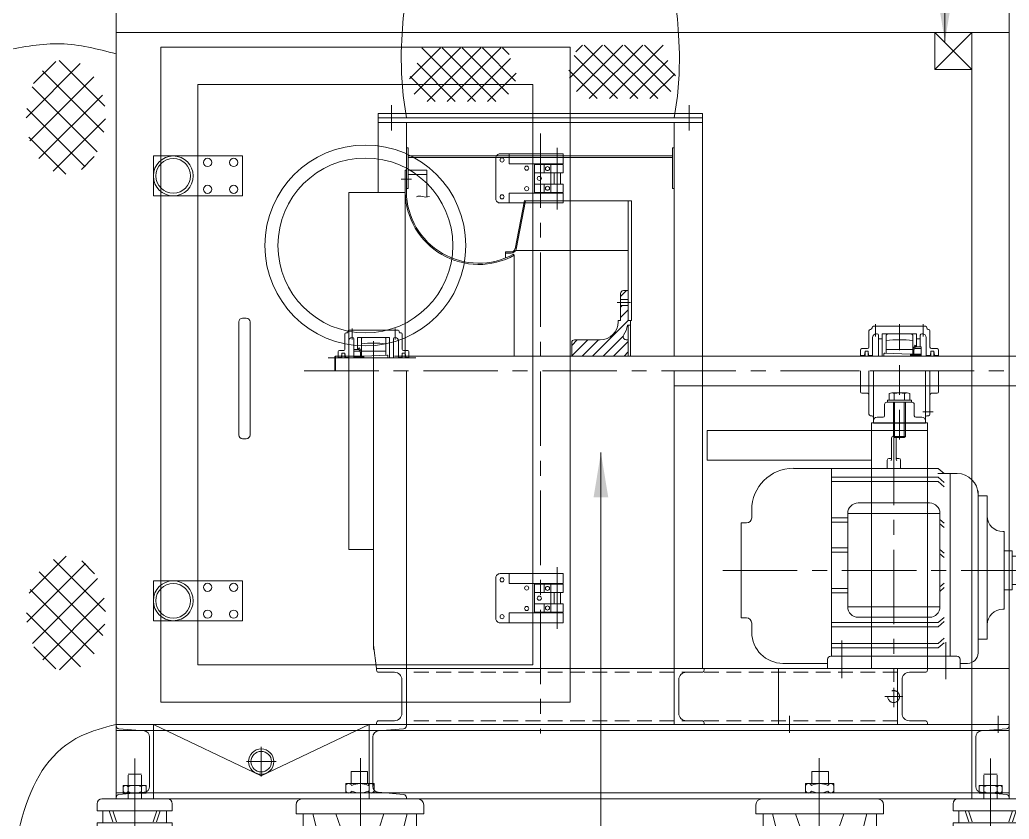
# Model space of a CAD drawing. Extents: x 160 to 16016, y -254 to 11002.
# Drawn here: x 5752 to 7081, y 2722 to 3796 of the extents above; entities that cross this region are included whole.
import ezdxf

# ---------------------------------------------------------------- set-up
doc = ezdxf.new("R2010")
doc.units = 0
doc.header["$LTSCALE"] = 80
doc.header["$MEASUREMENT"] = 0
for name, pattern in [('CENTER', [2, 1.25, -0.25, 0.25, -0.25]), ('CENTER2', [1.125, 0.75, -0.125, 0.125, -0.125]), ('CENTERX2', [4, 2.5, -0.5, 0.5, -0.5]), ('HIDDEN', [0.375, 0.25, -0.125]), ('HIDDENX2', [0.75, 0.5, -0.25]), ('PHANTOM', [5, 2.5, -0.5, 0.5, -0.5, 0.5, -0.5])]:
    doc.linetypes.add(name, pattern=pattern)
doc.layers.get('0').update_dxf_attribs({"linetype": 'CONTINUOUS', "lineweight": 18})
doc.layers.get('DEFPOINTS').update_dxf_attribs({"linetype": 'CONTINUOUS', "lineweight": 18})
for name, color, linetype, lineweight in [('1', 1, 'CONTINUOUS', 18), ('12', 1, 'CENTER', 18), ('2', 2, 'HIDDENX2', 18), ('3', 2, 'CONTINUOUS', 18), ('4', 4, 'PHANTOM', 18), ('ACT', 7, 'CONTINUOUS', 18), ('CENTER', 1, 'CENTER', 18), ('PHAN', 2, 'PHANTOM', 18), ('S', 3, 'CONTINUOUS', 18), ('SOL-M-1', 4, 'CONTINUOUS', 18)]:
    doc.layers.add(name, color=color, linetype=linetype, lineweight=lineweight)
doc.styles.get("Standard").update_dxf_attribs({"font": 'txt.shx', "bigfont": '2hs.shx'})
doc.dimstyles.get("Standard").update_dxf_attribs({"dimscale": 0, "dimtxt": 60, "dimasz": 60, "dimexe": 10, "dimexo": 70, "dimgap": 25, "dimtad": 1, "dimdec": 0, "dimlfac": -1, "dimzin": 0, "dimdsep": 46, "dimtxsty": 'Standard', "dimcen": 0, "dimclrd": 1, "dimclre": 1, "dimadec": 0, "dimazin": 0, "dimtfac": 1, "dimtdec": 0, "dimtix": 1, "dimtmove": 1, "dimatfit": 2, "dimfxl": 0, "dimtolj": 1, "dimtzin": 0, "dimlwd": 5, "dimlwe": 5, "dimarcsym": 0})

# ---------------------------------------------------------------- blocks, each defined once
blk = doc.blocks.new('경첩')
at = {"layer": 'PHAN'}
blk.add_line((0, -41.4), (0, 41.4), dxfattribs=at)
at = {"layer": 'SOL-M-1'}
for p, q in [((-33, 20), (7.7, 20)), ((-33, -19.6), (-33, 20)), ((7.7, 18.9), (-30.8, 18.9)), ((-30.8, 18.9), (-30.8, -18.5)), ((-17.6, 7.9), (-17.6, 18.9)), ((-8.8, -18.5), (-8.8, 18.9)), ((7.7, 7.9), (7.7, 18.9)), ((-30.8, 7.9), (7.7, 7.9)), ((-4.4, -7.5), (-4.4, 7.9)), ((4.4, -7.5), (4.4, 7.9)), ((7.7, -7.5), (-30.8, -7.5)), ((-17.6, -18.5), (-17.6, -7.5)), ((7.7, -7.5), (4.4, -7.5)), ((7.7, -18.5), (7.7, -7.5)), ((7.7, -19.6), (-33, -19.6)), ((-30.8, -18.5), (7.7, -18.5))]:
    blk.add_line(p, q, dxfattribs=at)
blk.add_lwpolyline([(7.7, -19.6), (7.7, -32.8), (-77, -32.8, -0.414214), (-82.5, -27.3), (-82.5, 27.7, -0.414214), (-77, 33.2), (7.7, 33.2), (7.7, 20)], format="xyb", dxfattribs=at)
for points in [[(7.7, 33.2), (7.7, 20), (-64.9, 20), (-64.9, 33.2)], [(7.7, -32.8), (7.7, -19.6), (-64.9, -19.6), (-64.9, -32.8)]]:
    blk.add_lwpolyline(points, close=True, dxfattribs=at)
for centre in [(-74.2, 25), (-41.2, 14), (-13.2, 13.4), (-24.2, 0.2), (-41.2, -13.5), (-13.2, -13), (-74.2, -24.5)]:
    blk.add_circle(centre, 2.75, dxfattribs=at)
blk = doc.blocks.new('450Wx1000H(SightGlass)')
at = {"layer": 'S', "lineweight": 15}
for p, q in [((9.9, 880), (9.9, 0)), ((559.9, 880), (9.9, 880)), ((559.9, 0), (559.9, 880)), ((59.9, 830), (59.9, 50)), ((509.9, 830), (59.9, 830)), ((509.9, 50), (509.9, 830)), ((114.9, 359), (114.9, 511)), ((119.9, 516), (124.9, 516)), ((129.9, 359), (129.9, 511)), ((119.9, 354), (124.9, 354)), ((59.9, 50), (509.9, 50)), ((9.9, 0), (559.9, 0))]:
    blk.add_line(p, q, dxfattribs=at)
for points in [[(0, 733.9), (119.9, 733.9), (119.9, 680.3), (0, 680.3)], [(0, 109.4), (119.9, 109.4), (119.9, 163), (0, 163)]]:
    blk.add_lwpolyline(points, close=True, dxfattribs=at)
for centre, radius in [((284.9, 613.6), 135), ((26.8, 707.1), 26.8), ((26.8, 707.1), 23.3), ((72.9, 725.2), 5.52), ((108, 725.2), 5.52), ((284.9, 613.6), 117.5), ((72.9, 689), 5.52), ((108, 689), 5.52), ((26.8, 136.2), 26.8), ((72.9, 154.3), 5.52), ((108, 154.3), 5.52), ((26.8, 136.2), 23.3), ((72.9, 118.1), 5.52), ((108, 118.1), 5.52)]:
    blk.add_circle(centre, radius, dxfattribs=at)
for centre, start, end in [((119.9, 511), 90, 180), ((124.9, 511), 0, 90), ((119.9, 359), 180, 270), ((124.9, 359), 270, 0)]:
    blk.add_arc(centre, 5, start, end, dxfattribs=at)
at = {"lineweight": 15}
blk.add_blockref('경첩', (542.8, 703.5), dxfattribs=at)
at = {"lineweight": 15, "xscale": -1, "rotation": 180}
blk.add_blockref('경첩', (542.8, 139.8), dxfattribs=at)
blk = doc.blocks.new('SPRING MOUNT(def 50 FRONT)')
at = {"lineweight": 15}
for p, q in [((129.9, 238.5), (129.9, 222.3)), ((129.9, 238.5), (152, 238.5)), ((152, 238.5), (152, 222.3)), ((122.7, 222.2), (160.6, 222.2)), ((122.7, 222.2), (122.7, 209.6)), ((160.6, 222.2), (160.6, 209.6)), ((63.8, 201.7), (219.5, 201.7)), ((123.3, 209.6), (161.2, 209.6)), ((55.9, 181.7), (55.9, 193.7)), ((55.9, 181.7), (55.9, 193.7)), ((227.4, 181.7), (227.4, 193.7)), ((227.4, 181.7), (227.4, 193.7)), ((55.9, 181.7), (227.4, 181.7)), ((65.5, 181.7), (65.5, 162.1)), ((78.2, 181.7), (83.3, 162.1)), ((109.3, 181.7), (115.5, 163.7)), ((174, 181.7), (167.9, 163.7)), ((205.1, 181.7), (200.1, 162.1)), ((217.8, 181.7), (217.8, 162.1)), ((55.9, 68.1), (55.9, 162.1)), ((55.9, 162.1), (85.5, 162.1)), ((107.6, 160.5), (107.6, 158.7)), ((110.8, 163.7), (172.5, 163.7)), ((172.5, 163.7), (112.9, 142.3)), ((175.7, 160.5), (175.7, 158.7)), ((227.4, 162.1), (197.8, 162.1)), ((227.4, 162.1), (197.8, 162.1)), ((227.4, 68.1), (227.4, 162.1)), ((110.8, 155.5), (149.8, 155.5)), ((172.5, 155.5), (126.2, 138.4)), ((101.3, 140.9), (107.6, 64.8)), ((110, 140.3), (109.5, 138.8)), ((110, 140.2), (109.5, 138.8)), ((160.8, 119.4), (111.1, 134.9)), ((174.3, 123.3), (113.9, 142.2)), ((182.1, 140.9), (175.7, 64.8)), ((173.6, 123.4), (112.9, 104.1)), ((176.5, 120), (176.4, 118.2)), ((173.6, 115), (124.3, 100)), ((110.6, 102.1), (110.1, 100.6)), ((110.6, 102), (110.1, 100.5)), ((161, 77.7), (111.9, 96.5)), ((172.8, 80.4), (114.4, 104)), ((172.7, 80.4), (112.9, 66.5)), ((116, 67.1), (141.7, 67.1)), ((172.5, 67.1), (141.7, 67.1)), ((172.4, 72.2), (151.4, 67.1)), ((175.7, 77.3), (175.7, 75.4)), ((110.6, 64.5), (110.1, 63)), ((112, 59), (141.7, 59)), ((114.9, 58.5), (141.7, 58.5)), ((173, 58.5), (115.3, 58.5)), ((172.5, 59), (141.7, 59)), ((172.5, 58.5), (141.7, 58.5)), ((175.7, 64), (175.7, 62.1)), ((175.7, 63.5), (175.7, 61.7)), ((39, 52.3), (17.6, 52.3)), ((17.6, 31.7), (17.6, 52.3)), ((263.5, 42), (17.6, 42)), ((263.7, 52.3), (242.4, 52.3)), ((263.7, 52.3), (263.7, 31.7)), ((263.5, 31.7), (17.6, 31.7))]:
    blk.add_line(p, q, dxfattribs=at)
for centre, radius, start, end in [((126.6, 217.7), 4.47, 27.8855, 152.1145), ((141.7, 195.2), 27, 65.8105, 114.1895), ((156.7, 217.7), 4.48, 28.0312, 151.9688), ((63.8, 193.7), 7.9, 90, 180), ((126.6, 214), 4.47, 207.8855, 332.1145), ((141.7, 236.6), 27, 245.8105, 294.1895), ((156.7, 214), 4.48, 208.0312, 331.9688), ((219.5, 193.7), 7.9, 0, 90), ((219.5, 193.7), 7.9, 0, 90), ((77.6, 139.8), 23.7, 2.7593, 70.3922), ((110.8, 160.5), 3.16, 90, 180), ((172.5, 160.5), 3.16, 0, 90), ((205.7, 139.8), 23.7, 109.6078, 177.2407), ((110.8, 158.7), 3.16, 180, 270), ((172.5, 158.7), 3.16, 270, 0), ((112.5, 137.7), 3.16, 160.7604, 250.7604), ((112.5, 137.8), 3.16, 160.7604, 250.7604), ((113, 139.3), 3.2, 73.0374, 160.654), ((113, 139.2), 3.2, 73.0374, 160.654), ((112.6, 137.7), 3.17, 247.2939, 261.591), ((112.6, 137.8), 3.17, 247.2939, 261.591), ((173.4, 120.3), 3.16, 355.8918, 85.8918), ((173.2, 118.2), 3.16, 270, 0), ((113.1, 99.5), 3.16, 160.7604, 250.7604), ((113.1, 99.5), 3.16, 160.7604, 250.7604), ((113.6, 101), 3.2, 73.0374, 160.654), ((113.6, 100.9), 3.2, 73.0374, 160.654), ((113.2, 99.5), 3.17, 247.2939, 261.591), ((113.2, 99.4), 3.17, 247.2939, 261.591), ((172.6, 77.3), 3.16, 0, 90), ((40.1, 68.1), 15.8, 270, 0), ((113.6, 63.4), 3.2, 98.9445, 160.654), ((172.6, 75.4), 3.16, 266.4469, 0), ((172.5, 64), 3.16, 0, 90), ((243.2, 68.1), 15.8, 180, 270), ((115.3, 66.4), 7.9, 191.7194, 270), ((113.1, 61.9), 3.16, 160.7604, 250.7604), ((113.2, 61.9), 3.17, 247.2939, 248.2755), ((172.5, 62.1), 3.16, 270, 0), ((172.5, 61.7), 3.16, 270, 0)]:
    blk.add_arc(centre, radius, start, end, dxfattribs=at)
at = {"layer": '12', "lineweight": 15}
for p, q in [((17.6, 52.3), (17.6, 52.3)), ((263.7, 52.3), (263.7, 52.3))]:
    blk.add_line(p, q, dxfattribs=at)
at = {"layer": '3', "linetype": 'CENTERX2', "lineweight": 15}
blk.add_line((142.3, 256.5), (142.3, 5.2), dxfattribs=at)
blk = doc.blocks.new('SPRING MOUNT(def 50 SIDE)')
at = {"lineweight": 15}
for p, q in [((87.8, 236.1), (69.8, 236.1)), ((69.8, 234.6), (69.8, 202.7)), ((87.8, 234.6), (87.8, 202.7)), ((94.2, 220.9), (63.3, 220.9)), ((63.3, 220.9), (63.3, 210.6)), ((94.2, 220.9), (94.2, 210.6)), ((122.8, 202.7), (34.7, 202.7)), ((94.2, 210.6), (63.3, 210.6)), ((28.3, 186.5), (28.3, 196.3)), ((129.2, 186.5), (28.3, 186.5)), ((36.1, 186.5), (36.1, 170.6)), ((44.6, 186.5), (49.6, 171.8)), ((49.2, 186.5), (54.1, 171.9)), ((108.4, 186.5), (103.4, 171.9)), ((113, 186.5), (107.9, 171.8)), ((121.4, 186.5), (121.4, 170.6)), ((129.2, 186.5), (129.2, 196.3)), ((129.2, 170.6), (28.3, 170.6)), ((28.3, 170.6), (48.1, 170.6)), ((28.3, 67.4), (28.3, 170.6)), ((129.2, 67.4), (129.2, 170.6)), ((15.4, 54.6), (15.4, 32.7)), ((142.1, 32.7), (142.1, 54.6)), ((15.4, 43.7), (142.1, 43.7)), ((15.4, 32.7), (142.1, 32.7))]:
    blk.add_line(p, q, dxfattribs=at)
for centre, radius, start, end in [((66.6, 217.3), 3.64, 28.0312, 151.9688), ((78.8, 199), 22, 65.8105, 114.1895), ((91, 217.3), 3.63, 27.8855, 152.1145), ((34.7, 196.3), 6.42, 90, 180), ((34.7, 196.3), 6.42, 90, 180), ((66.6, 214.3), 3.64, 208.0312, 331.9688), ((78.8, 232.6), 22, 245.8105, 294.1895), ((91, 214.3), 3.63, 207.8855, 332.1145), ((122.8, 196.3), 6.42, 0, 90), ((15.4, 67.4), 12.8, 270, 0), ((142.1, 67.4), 12.8, 180, 270)]:
    blk.add_arc(centre, radius, start, end, dxfattribs=at)
at = {"layer": '3', "linetype": 'CENTERX2', "lineweight": 15}
blk.add_line((78.8, 257.2), (78.8, 5), dxfattribs=at)
blk = doc.blocks.new('5.5')
for p, q in [((-3, 309.8), (-3, 280.8)), ((3, 309.8), (3, 280.8)), ((-9, 280.1), (-9, 269.1)), ((-6.6, 282.5), (-4.2, 282.5)), ((4.2, 282.5), (6.6, 282.5)), ((9, 280.1), (9, 269.1)), ((-59.6, 269.1), (-67.6, 262.1)), ((-59.6, 269.1), (135, 269.1)), ((84, 16.8), (84, 269.1)), ((-85.1, 262.1), (-59.2, 262.1)), ((-75.8, 16.8), (-75.8, 262.1)), ((-59.6, 257.2), (-67.6, 250.2)), ((-59.6, 257.2), (84, 257.2)), ((-59.6, 251.3), (-67.6, 244.3)), ((-59.6, 251.3), (84, 251.3)), ((-125.6, 232.4), (-125.6, 39.5)), ((-125.6, 232.4), (-113.1, 232.4)), ((-113.1, 239), (-113.1, 21)), ((-48, 222.6), (48, 222.6)), ((191, 213.2), (191, 202.8)), ((-62, 200.4), (-67.6, 195.5)), ((62, 208.6), (-62, 208.6)), ((-62, 208.6), (-62, 83)), ((62, 208.6), (62, 83)), ((62, 202.5), (84, 202.5)), ((-62, 194.6), (-67.6, 189.6)), ((62, 196.6), (84, 196.6)), ((198, 195.8), (205, 195.8)), ((205, 195.8), (205, 68.2)), ((-148, 184.1), (-148, 79.9)), ((-146.6, 184.1), (-148, 184.1)), ((-62, 160.2), (-67.6, 155.2)), ((62, 162.2), (84, 162.2)), ((-239, 151), (-239, 113)), ((-239, 151), (-159, 151)), ((-159, 158.1), (-159, 105.9)), ((-148, 158.1), (-159, 158.1)), ((-62, 154.3), (-67.6, 149.4)), ((62, 156.4), (84, 156.4)), ((-239, 136.7), (-181.2, 136.7)), ((-181.2, 132), (-181.2, 136.7)), ((-239, 127.2), (-181.2, 127.2)), ((-181.2, 132), (-181.2, 127.2)), ((-239, 113), (-159, 113)), ((-62, 109.7), (-67.6, 114.6)), ((-62, 103.8), (-67.6, 108.8)), ((62, 107.6), (84, 107.6)), ((-148, 105.9), (-159, 105.9)), ((62, 101.8), (84, 101.8)), ((-146.6, 79.9), (-148, 79.9)), ((62, 83), (-62, 83)), ((-59.6, 61.9), (-67.6, 68.9)), ((-48, 69), (48, 69)), ((198, 68.2), (205, 68.2)), ((-59.6, 56.1), (-67.6, 63.1)), ((-59.6, 61.9), (84, 61.9)), ((-59.6, 56.1), (84, 56.1)), ((191, 61.2), (191, 49)), ((-59.6, 33.7), (-67.6, 40.7)), ((-125.6, 39.5), (-113.1, 39.5)), ((-59.6, 27.8), (-67.6, 34.8)), ((-59.6, 33.7), (84, 33.7)), ((-59.6, 27.8), (84, 27.8)), ((-84.8, 16.8), (84.8, 16.8)), ((-99.1, 7), (-89, 7)), ((-89, 12.6), (-89, 0)), ((-89, 0), (89, 0)), ((89, 12.6), (89, 0)), ((89, 7), (149, 7))]:
    blk.add_line(p, q)
for centre, radius, start, end in [((0, 309.8), 3, 0, 180), ((-6.6, 280.1), 2.4, 90, 180), ((-4.2, 283.7), 1.2, 270, 0), ((-4.2, 280.8), 1.2, 270, 0), ((4.2, 283.7), 1.2, 180, 270), ((4.2, 280.8), 1.2, 180, 270), ((6.6, 280.1), 2.4, 0, 90), ((135, 213.2), 56, 0, 90), ((-85.1, 234.1), 28, 90, 180), ((-48, 208.6), 14, 90, 180), ((48, 208.6), 14, 0, 90), ((-146.6, 205.1), 21, 270, 0), ((198, 202.8), 7, 180, 270), ((-146.6, 58.9), 21, 0, 90), ((-48, 83), 14, 180, 270), ((48, 83), 14, 270, 0), ((198, 61.2), 7, 90, 180), ((149, 49), 42, 270, 0), ((-99.1, 21), 14, 180, 270), ((-84.8, 12.6), 4.2, 90, 180), ((84.8, 12.6), 4.2, 0, 90)]:
    blk.add_arc(centre, radius, start, end)
at = {"layer": '3', "linetype": 'CENTER'}
for p, q in [((0, 319.8), (0, -17.6)), ((229.7, 132), (-261, 132)), ((-70, 35.6), (-70, -14.2)), ((70, 37.8), (70, -12.7))]:
    blk.add_line(p, q, dxfattribs=at)
blk = doc.blocks.new('5.5-01')
at = {"color": 1, "linetype": 'CENTER2', "lineweight": 5}
for p, q in [((0, 23.2), (0, 49.3)), ((12, 37.5), (-12, 37.5))]:
    blk.add_line(p, q, dxfattribs=at)
at = {"linetype": 'Continuous'}
blk.add_lwpolyline([(-155, 0), (155, 0), (155, 75), (-155, 75)], close=True, dxfattribs=at)
at = {"linetype": 'HIDDENX2', "lineweight": 5}
blk.add_circle((0.3, 37.5), 8, dxfattribs=at)
at = {"layer": '3', "color": 4, "linetype": 'ByBlock'}
for p, q in [((-70, 86.5), (-70, 63.5)), ((70, 86.5), (70, 63.5)), ((-140, 11.5), (-140, -11.5)), ((140, 11.5), (140, -11.5))]:
    blk.add_line(p, q, dxfattribs=at)
at = {"linetype": 'Continuous'}
blk.add_blockref('5.5', (0, 75), dxfattribs=at)
blk = doc.blocks.new('6309')
for p, q in [((-41, 102), (-41, 123.8)), ((-39, 125.8), (-38.8, 125.8)), ((-36.8, 127.8), (-36.8, 128)), ((-34.8, 130), (34.8, 130)), ((-30, 120), (-31, 120)), ((-23, 102.5), (-23, 120)), ((-23, 120), (23, 120)), ((-16, 120), (-18, 118)), ((16, 120), (18, 118)), ((23, 90), (23, 120)), ((30, 120), (31, 120)), ((36.8, 127.8), (36.8, 128)), ((38.8, 125.8), (39, 125.8)), ((41, 102), (41, 123.8)), ((-36, 90), (-36, 115)), ((-28, 102.5), (-28, 118)), ((-28, 113), (-23, 113)), ((-18, 92.2), (-18, 118)), ((18, 94), (18, 118)), ((28, 113), (23, 113)), ((28, 90), (28, 118)), ((36, 90), (36, 115)), ((-52.5, 90), (-52.5, 98)), ((-50.5, 100), (-43, 100)), ((-46.2, 96.5), (-47, 90.8)), ((-46.2, 96.5), (-46.2, 90)), ((-46.2, 96.5), (-42.2, 96.5)), ((-42.2, 96.5), (-41.6, 90.8)), ((-42.2, 96.5), (-42.2, 90)), ((-29.2, 102.5), (-29.2, 90)), ((-29.2, 102.5), (-21.8, 102.5)), ((-29.2, 100), (-20.4, 100)), ((-20.9, 104.5), (-22, 104)), ((-19.2, 98), (-22, 104)), ((-19.2, 98), (-21.8, 102.5)), ((-18, 98.3), (-20.9, 104.5)), ((-19.2, 98), (-19.2, 90)), ((-19.2, 98), (-19.2, 92.2)), ((-18, 99), (18, 99)), ((-14.7, 92.5), (19.7, 94.1)), ((20.8, 93.1), (20.8, 90)), ((42.2, 96.5), (41.5, 90.8)), ((46.2, 96.5), (42.2, 96.5)), ((42.2, 96.5), (42.2, 90)), ((43, 100), (50.5, 100)), ((46.2, 96.5), (46.2, 90)), ((46.2, 96.5), (46.9, 90.8)), ((52.5, 90), (52.5, 98)), ((-52.5, 90.8), (-47, 90.8)), ((-47, 90.8), (-47, 90)), ((-41.6, 90.8), (-36, 90.8)), ((-41.6, 90.8), (-41.6, 90)), ((-29.2, 92.5), (-19.2, 92.5)), ((-14.7, 92.5), (-18, 92.5)), ((-17, 91.2), (-15.5, 91.2)), ((-17, 90), (-15.5, 90)), ((-15.5, 91.2), (-15.5, 90)), ((-14.7, 92.5), (-14.7, 90)), ((41.5, 90.8), (36, 90.8)), ((41.5, 90.8), (41.5, 90)), ((52.5, 90.8), (46.9, 90.8)), ((46.9, 90.8), (46.9, 90)), ((-52.5, 42), (-52.5, 70)), ((-41, 11.9), (-41, 70)), ((-35, 0), (-35, 70)), ((35, 0), (35, 70)), ((41, 11.9), (41, 70)), ((52.5, 42), (52.5, 70)), ((-50.5, 40), (-43, 40)), ((10.4, 40.6), (-10.4, 40.6)), ((43, 40), (50.5, 40)), ((-17, 28), (17, 28)), ((16, 30.6), (-16, 30.6)), ((-16, 30.6), (-16, 28)), ((-13.9, 39.6), (-13.9, 30.6)), ((-6.9, 39.6), (-6.9, 30.6)), ((6.9, 39.6), (6.9, 30.6)), ((13.9, 39.6), (13.9, 30.6)), ((16, 30.6), (16, 28)), ((-20, 9.8), (-20, 25)), ((20, 9.8), (20, 25)), ((-39, 9.9), (-37, 9.9)), ((-35, 0), (35, 0)), ((-30, 7.8), (-22, 7.8)), ((22, 7.8), (30, 7.8)), ((37, 9.9), (39, 9.9))]:
    blk.add_line(p, q)
for centre, radius, start, end in [((-39, 123.8), 2, 90, 180), ((-38.8, 127.8), 2, 270, 0), ((-34.8, 128), 2, 90, 180), ((-31, 115), 5, 90, 180), ((-30, 118), 2, 0, 90), ((30, 118), 2, 90, 180), ((31, 115), 5, 0, 90), ((34.8, 128), 2, 0, 90), ((38.8, 127.8), 2, 180, 270), ((39, 123.8), 2, 0, 90), ((0, -50.5), 162.5, 83.6403, 96.3597), ((-50.5, 98), 2, 90, 180), ((-43, 102), 2, 270, 0), ((19.8, 93.1), 1, 0, 95.1479), ((43, 102), 2, 180, 270), ((50.5, 98), 2, 0, 90), ((-17, 92.2), 2.2, 180, 270), ((-17, 92.2), 1, 180, 270), ((-50.5, 42), 2, 180, 270), ((-43, 38), 2, 0, 90), ((-10.4, 34.1), 6.5, 57.7958, 122.2042), ((0, 16.1), 24.5, 73.5736, 106.4264), ((10.4, 34.1), 6.5, 57.7958, 122.2042), ((43, 38), 2, 90, 180), ((50.5, 42), 2, 270, 0), ((-17, 25), 3, 90, 180), ((17, 25), 3, 0, 90), ((-39, 11.9), 2, 180, 270), ((-37, 7.9), 2, 0, 90), ((-30, 2.8), 5, 90, 180), ((-22, 9.8), 2, 270, 0), ((22, 9.8), 2, 180, 270), ((30, 2.8), 5, 0, 90), ((37, 7.9), 2, 90, 180), ((39, 11.9), 2, 270, 0)]:
    blk.add_arc(centre, radius, start, end)
at = {"layer": '1'}
for p, q in [((-29.2, 91), (-19.2, 91)), ((-6.5, -19.4), (-6.5, 28)), ((6.5, -19.4), (6.5, 28))]:
    blk.add_line(p, q, dxfattribs=at)
at = {"layer": '2'}
for p, q in [((-32, 116.2), (-32, 133)), ((0, -22.2), (0, 133)), ((32, 116.2), (32, 133)), ((-66.4, 70), (67.2, 70)), ((-45.3, 14.9), (-31.3, 14.9))]:
    blk.add_line(p, q, dxfattribs=at)
at = {"layer": '3'}
for p, q in [((-8, 28), (-8, -17.9)), ((8, 28), (8, -17.9)), ((8, -17.9), (-8, -17.9)), ((-8, -17.9), (-6.5, -19.4)), ((6.5, -19.4), (-6.5, -19.4)), ((8, -17.9), (6.5, -19.4))]:
    blk.add_line(p, q, dxfattribs=at)
at = {"layer": '4'}
for p, q in [((-64.5, 90), (64.2, 90)), ((-64.5, 50), (-52.5, 50)), ((52.5, 50), (64.2, 50))]:
    blk.add_line(p, q, dxfattribs=at)

msp = doc.modelspace()

# ---------------------------------------------------------------- hatches: boundary and pattern name
h = msp.add_hatch()
h.set_pattern_fill('ANSI31', color=4, scale=80, style=0)
h.set_pattern_definition([(45, (6805.962, -882.048), (-7.071068, 7.071068), [])])
h.paths.add_polyline_path([(6569.1, 3420.4), (6569.1, 3432.4), (6562.7, 3432.4, 0.414214), (6558.7, 3428.4), (6558.7, 3420.4)])
h.paths.add_polyline_path([(6558.7, 3392.4), (6555.5, 3392.4), (6555.5, 3390.4, -0.414214), (6531.5, 3366.4), (6497.1, 3366.4, 0.414214), (6493.1, 3362.4), (6493.1, 3344.5), (6569.1, 3344.5), (6569.1, 3366.4), (6566.3, 3366.4, -0.587859), (6562.9, 3372.5, 0.087466), (6568.3, 3385.9), (6572.3, 3385.9), (6572.3, 3392.4), (6569.1, 3392.4), (6569.1, 3402.3), (6569.1, 3402.3), (6569.1, 3412.4), (6558.7, 3412.4)])
at = {"layer": '2', "linetype": 'Continuous'}
h = msp.add_hatch(dxfattribs=at)
h.set_pattern_fill('ANSI37', color=256, scale=153.425, style=0)
h.set_pattern_definition([(45, (-258.328, -643.762), (-13.56098, 13.56098), []), (135, (-258.328, -643.762), (-13.56098, -13.56098), [])])
h.paths.add_polyline_path([(6626.8, 3733.7), (6622.4, 3741.8), (6618.7, 3751.2), (6617.2, 3762.5), (6501.8, 3762.5), (6487.3, 3722.8), (6504.6, 3690.4), (6617.1, 3690.4), (6627.7, 3701.6), (6632.6, 3710.8), (6633.3, 3718.8), (6630.9, 3726.3)])
h = msp.add_hatch(dxfattribs=at)
h.set_pattern_fill('ANSI37', color=256, scale=153.425, style=0)
h.set_pattern_definition([(135, (13166.076, -647.534), (13.56098, 13.56098), []), (45, (13166.076, -647.534), (13.56098, -13.56098), [])])
h.paths.add_polyline_path([(6280.9, 3730), (6285.4, 3738.1), (6289, 3747.5), (6290.5, 3758.7), (6405.9, 3758.7), (6420.4, 3719.1), (6403.1, 3686.6), (6290.6, 3686.6), (6280, 3697.8), (6275.1, 3707), (6274.5, 3715), (6276.8, 3722.5)])
at = {"layer": 'ACT', "linetype": 'Continuous'}
h = msp.add_hatch(dxfattribs=at)
h.set_pattern_fill('ANSI37', color=256, scale=8, angle=-90, style=0)
h.set_pattern_definition([(315, (2515.97, 9257.098), (17.96051, 17.96051), []), (45, (2515.97, 9257.098), (-17.96051, 17.96051), [])])
edge = h.paths.add_edge_path()
edge.add_ellipse((5813.4, 3665.9), major_axis=(0, 76.9), ratio=0.691358, start_angle=0, end_angle=360)
h = msp.add_hatch(dxfattribs=at)
h.set_pattern_fill('ANSI37', color=256, scale=8, angle=-90, style=0)
h.set_pattern_definition([(45, (2516.37, -2592.714), (17.96051, -17.96051), []), (315, (2516.37, -2592.714), (-17.96051, -17.96051), [])])
edge = h.paths.add_edge_path()
edge.add_ellipse((5813.8, 2998.5), major_axis=(0, -76.9), ratio=0.691358, start_angle=0, end_angle=360, ccw=False)

# ---------------------------------------------------------------- linework, layer by layer
at = {"linetype": 'Continuous'}
for p, q in [((6981, 3729.5), (7031, 3779.5)), ((6981, 3779.5), (7031, 3729.5)), ((7031, 3779.5), (7081, 3779.5)), ((6569.1, 3432.4), (6562.7, 3432.4)), ((6569.1, 3392.4), (6569.1, 3432.4)), ((6558.7, 3392.4), (6558.7, 3428.4)), ((6569.1, 3420.4), (6558.7, 3420.4)), ((6569.1, 3412.4), (6558.7, 3412.4)), ((6558.7, 3392.4), (6555.5, 3392.4)), ((6555.5, 3390.4), (6555.5, 3392.4)), ((6573.5, 3392.4), (6569.1, 3392.4)), ((6572.3, 3344.5), (6572.3, 3392.4)), ((6572.3, 3385.9), (6568.3, 3385.9)), ((6569.1, 3344.5), (6569.1, 3385.9)), ((6497.1, 3366.4), (6531.5, 3366.4)), ((6569.1, 3366.4), (6566.3, 3366.4)), ((6493.1, 3344.5), (6493.1, 3362.4)), ((6971, 3244.6), (6896, 3244.6))]:
    msp.add_line(p, q, dxfattribs=at)
for p, q in [((6669, 3670.5), (6233, 3670.5)), ((6233, 3670.5), (6233, 3564.5)), ((6669, 3670.5), (6669, 2924.5)), ((6669, 3664.5), (6233, 3664.5)), ((6669, 3658.5), (6233, 3658.5)), ((6271, 3658.5), (6271, 3564.9)), ((6631, 3658.5), (6631, 3344.5)), ((6271, 3624.4), (6273.3, 3624.4)), ((6273.3, 3624.4), (6273.3, 3569.5)), ((6631, 3624.4), (6628.7, 3624.4)), ((6628.7, 3624.4), (6628.7, 3569.5)), ((6273.3, 3613.5), (6628.7, 3613.5)), ((6273.3, 3611.2), (6628.7, 3611.2)), ((6269.4, 3594.5), (6269.4, 3344.5)), ((6269.4, 3594.5), (6271, 3594.5)), ((6273.3, 3594.5), (6298.3, 3594.5)), ((6298.3, 3594.5), (6298.3, 3558.2)), ((6273.3, 3588.5), (6298.3, 3588.5)), ((6193.9, 3564.5), (6193.9, 3324.5)), ((6193.9, 3564.5), (6269.3, 3564.5)), ((6271, 3569.5), (6273.3, 3569.5)), ((6631, 3569.5), (6628.7, 3569.5)), ((6416, 3480), (6416, 3344.5)), ((6192.5, 3377), (6192.5, 3378)), ((6194, 3379.5), (6260, 3379.5)), ((6261.5, 3377), (6261.5, 3378)), ((6188.5, 3353.5), (6188.5, 3374)), ((6190, 3375.5), (6191, 3375.5)), ((6193.5, 3342), (6193.5, 3365)), ((6198.5, 3369.5), (6198, 3369.5)), ((6200.5, 3353.5), (6200.5, 3367.5)), ((6205.5, 3353.5), (6205.5, 3369.5)), ((6205.5, 3369.5), (6248.5, 3369.5)), ((6211.5, 3369.5), (6210.5, 3368.5)), ((6210.5, 3344.2), (6210.5, 3368.5)), ((6243.5, 3368.5), (6242.5, 3369.5)), ((6243.5, 3345.8), (6243.5, 3368.5)), ((6248.5, 3342), (6248.5, 3369.5)), ((6253.5, 3342), (6253.5, 3367.5)), ((6255.5, 3369.5), (6256, 3369.5)), ((6260.5, 3342), (6260.5, 3365)), ((6263, 3375.5), (6264, 3375.5)), ((6265.5, 3353.5), (6265.5, 3374)), ((6179.5, 3342), (6179.5, 3350.5)), ((6181, 3352), (6187, 3352)), ((6200.3, 3353.5), (6200.3, 3342)), ((6200.3, 3353.5), (6207, 3353.5)), ((6200.3, 3351), (6208.4, 3351)), ((6207.8, 3355.5), (6206.7, 3355)), ((6209.3, 3349.5), (6206.7, 3355)), ((6209.3, 3349.5), (6207, 3353.5)), ((6210.5, 3349.8), (6207.8, 3355.5)), ((6210.5, 3351), (6243.5, 3351)), ((6267, 3352), (6273, 3352)), ((6274.5, 3342), (6274.5, 3350.5)), ((6175.9, 3344.5), (6174.9, 3343.5)), ((6175.9, 3344.5), (6212.1, 3344.5)), ((6179.5, 3342.7), (6183.8, 3342.7)), ((6184.5, 3348.5), (6183.8, 3342.7)), ((6183.8, 3342.7), (6183.8, 3342)), ((6184.5, 3348.5), (6184.5, 3342)), ((6184.5, 3348.5), (6188.5, 3348.5)), ((6188.5, 3348.5), (6189.2, 3342.7)), ((6188.5, 3348.5), (6188.5, 3342)), ((6189.2, 3342.7), (6193.5, 3342.7)), ((6189.2, 3342.7), (6189.2, 3342)), ((6200.3, 3344.5), (6209.3, 3344.5)), ((6209.3, 3349.5), (6209.3, 3342)), ((6209.3, 3349.5), (6209.3, 3344.2)), ((6210.5, 3344.5), (6213.8, 3344.5)), ((6211.5, 3343.2), (6213, 3343.2)), ((6213, 3343.2), (6213, 3342)), ((6213.8, 3344.5), (6245.8, 3345.9)), ((6213.8, 3344.5), (6213.8, 3342)), ((6246.3, 3345.4), (6246.3, 3342)), ((6254.9, 3344.5), (7111, 3344.5)), ((6264.8, 3342.7), (6260.5, 3342.7)), ((6265.5, 3348.5), (6264.8, 3342.7)), ((6264.8, 3342.7), (6264.8, 3342)), ((6269.5, 3348.5), (6265.5, 3348.5)), ((6265.5, 3348.5), (6265.5, 3342)), ((6269.5, 3348.5), (6269.5, 3342)), ((6269.5, 3348.5), (6270.2, 3342.7)), ((6274.5, 3342.7), (6270.2, 3342.7)), ((6270.2, 3342.7), (6270.2, 3342)), ((6193.9, 3084.5), (6193.9, 3324.5)), ((6227, 2950.3), (6227, 3324.5)), ((6271, 2924.5), (6271, 3324.5)), ((6631, 2890.5), (6631, 3324.5)), ((7111, 3304.5), (6631, 3304.5)), ((6896, 2924.5), (6896, 3244.6)), ((6971, 2924.5), (6971, 3244.6)), ((6193.9, 3084.5), (6227, 3084.5)), ((6231, 2924.5), (6227, 2956.2)), ((6971, 2924.5), (6231, 2924.5)), ((6231, 2924.5), (6231, 2922.5)), ((6255, 2919.5), (6234, 2919.5)), ((6271, 2924.5), (6271, 2849.5)), ((6631, 2924.5), (6631, 2849.5)), ((6647, 2919.5), (6668, 2919.5)), ((6671, 2924.5), (6671, 2922.5)), ((6931, 2924.5), (6931, 2849.5)), ((6947, 2919.5), (6968, 2919.5)), ((6971, 2924.5), (6971, 2922.5)), ((6265, 2909.5), (6265, 2864.5)), ((6637, 2909.5), (6637, 2864.5)), ((6937, 2909.5), (6937, 2864.5)), ((5931, 2849.5), (6076, 2780.6)), ((6076, 2780.6), (6221, 2849.5)), ((6231, 2849.5), (6231, 2851.5)), ((6971, 2849.5), (6231, 2849.5)), ((6255, 2854.5), (6234, 2854.5)), ((6647, 2854.5), (6668, 2854.5)), ((6671, 2849.5), (6671, 2851.5)), ((6947, 2854.5), (6968, 2854.5)), ((6971, 2849.5), (6971, 2851.5))]:
    msp.add_line(p, q)
at = {"color": 1, "linetype": 'CENTER'}
for p, q in [((6251, 3681.5), (6251, 3647.5)), ((6651, 3681.5), (6651, 3647.5)), ((6451, 3643.7), (6451, 2837.1)), ((6572, 3416.4), (6554.1, 3416.4)), ((6133.8, 3324.5), (7177.1, 3324.5))]:
    msp.add_line(p, q, dxfattribs=at)
at = {"color": 1}
msp.add_line((6264, 3582), (6278, 3582), dxfattribs=at)
at = {"color": 7, "linetype": 'Continuous'}
for p, q in [((6429.5, 3553.7), (6417, 3488.5)), ((6431, 3553), (6418.5, 3488.1)), ((6431, 3553), (6429.5, 3553.7)), ((6431, 3553), (6573.5, 3553)), ((6569.1, 3553), (6569.1, 3402.3)), ((6573.5, 3553), (6573.5, 3392.4)), ((6404, 3484.5), (6404, 3476)), ((6404, 3484.5), (6411.7, 3484.5)), ((6417.7, 3486.2), (6569.1, 3486.2)), ((6404, 3482.9), (6411.7, 3482.9)), ((6416, 3480), (6414.9, 3481.2)), ((6174.9, 3343.5), (6174.9, 3324.5)), ((6175.9, 3344.5), (6175.9, 3324.5))]:
    msp.add_line(p, q, dxfattribs=at)
at = {"color": 3, "linetype": 'HIDDEN'}
for p, q in [((6931, 2919.5), (6271, 2919.5)), ((6931, 2854.5), (6271, 2854.5))]:
    msp.add_line(p, q, dxfattribs=at)
for points in [[(6271, 3664.5), (6266.5, 3694.8), (6264.4, 3724.4), (6264.2, 3752.3), (6265.2, 3777.4), (6266.9, 3798.6), (6268.8, 3815.1), (6270.4, 3825.7), (6271, 3829.5)], [(6631, 3664.5), (6635.5, 3693.8), (6637.6, 3722.9), (6637.8, 3750.7), (6636.8, 3776), (6635.1, 3797.7), (6633.2, 3814.6), (6631.6, 3825.6), (6631, 3829.5)]]:
    msp.add_lwpolyline(points)
at = {"linetype": 'Continuous'}
for points in [[(7031, 2849.5), (5881, 2849.5), (5881, 3779.5), (7031, 3779.5)], [(7031, 3779.5), (6981, 3779.5), (6981, 3729.5), (7031, 3729.5)], [(6896, 3244.6), (6675, 3244.6), (6675, 3204.6), (6896, 3204.6)], [(6896, 3244.6), (6971, 3244.6), (6971, 3254.6), (6896, 3254.6)], [(7081, 2749.5), (5881, 2749.5), (5881, 2849.5), (7081, 2849.5)], [(7081, 2757.5), (5881, 2757.5), (5881, 2841.5), (7081, 2841.5)]]:
    msp.add_lwpolyline(points, close=True, dxfattribs=at)
at = {"color": 6}
msp.add_lwpolyline([(6284.8, 3558.3), (6286.4, 3559.2), (6288.3, 3559.5), (6290.4, 3559.3), (6292.6, 3558.8), (6294.9, 3558.4), (6297.2, 3558.1), (6299.6, 3558.3), (6301.9, 3559.1)], dxfattribs=at)
at = {"linetype": 'Continuous'}
for points in [[(5931, 2849.5), (5881, 2849.5), (5881, 2847.6, 0.388879), (5884.7, 2843.6), (5918.7, 2840.7, -0.388879), (5926, 2832.7), (5926, 2766.3, -0.388879), (5918.7, 2758.3), (5884.7, 2755.3, 0.388879), (5881, 2751.4), (5881, 2749.5), (5931, 2749.5), (5931, 2849.5)], [(6221, 2849.5), (6271, 2849.5), (6271, 2847.6, -0.388879), (6267.3, 2843.6), (6233.3, 2840.7, 0.388879), (6226, 2832.7), (6226, 2766.3, 0.388879), (6233.3, 2758.3), (6267.3, 2755.3, -0.388879), (6271, 2751.4), (6271, 2749.5), (6221, 2749.5), (6221, 2849.5)], [(7031, 2849.5), (7081, 2849.5), (7081, 2847.6, -0.388879), (7077.3, 2843.6), (7043.3, 2840.7, 0.388879), (7036, 2832.7), (7036, 2766.3, 0.388879), (7043.3, 2758.3), (7077.3, 2755.3, -0.388879), (7081, 2751.4), (7081, 2749.5), (7031, 2749.5), (7031, 2849.5)]]:
    msp.add_lwpolyline(points, format="xyb", dxfattribs=at)
for radius in [17, 13.8]:
    msp.add_circle((6076, 2799.5), radius, dxfattribs=at)
for centre, radius, start, end in [((6368.2, 3566.4), 98.8, 180.9191, 298.9436), ((6368.2, 3566.5), 97.2, 180.9447, 298.7088), ((6191, 3377), 1.5, 270, 0), ((6194, 3378), 1.5, 90, 180), ((6260, 3378), 1.5, 0, 90), ((6263, 3377), 1.5, 180, 270), ((6190, 3374), 1.5, 90, 180), ((6198, 3365), 4.5, 90, 180), ((6198.5, 3367.5), 2, 0, 90), ((6255.5, 3367.5), 2, 90, 180), ((6256, 3365), 4.5, 0, 90), ((6264, 3374), 1.5, 0, 90), ((6181, 3350.5), 1.5, 90, 180), ((6187, 3353.5), 1.5, 270, 0), ((6227, 3225.4), 136.6, 83.0635, 96.9365), ((6267, 3353.5), 1.5, 180, 270), ((6273, 3350.5), 1.5, 0, 90), ((6211.5, 3344.2), 2.2, 180, 270), ((6211.5, 3344.2), 1, 180, 270), ((6245.8, 3345.4), 0.5, 0, 94.7636), ((6234, 2922.5), 3, 180, 270), ((6255, 2909.5), 10, 0, 90), ((6647, 2909.5), 10, 90, 180), ((6668, 2922.5), 3, 270, 0), ((6947, 2909.5), 10, 90, 180), ((6968, 2922.5), 3, 270, 0), ((6255, 2864.5), 10, 270, 0), ((6647, 2864.5), 10, 180, 270), ((6947, 2864.5), 10, 180, 270), ((6234, 2851.5), 3, 90, 180), ((6668, 2851.5), 3, 0, 90), ((6968, 2851.5), 3, 0, 90)]:
    msp.add_arc(centre, radius, start, end)
at = {"color": 7, "linetype": 'Continuous'}
for radius in [5.4, 7]:
    msp.add_arc((6411.7, 3489.9), radius, 270, 345.2339, dxfattribs=at)
at = {"linetype": 'Continuous'}
for centre, radius, start, end in [((6562.7, 3428.4), 4, 90, 180), ((6531.5, 3390.4), 24, 270, 0), ((6527.5, 3394.4), 41.6, 328.2019, 348.1968), ((6497.1, 3362.4), 4, 90, 180), ((6566.3, 3370.4), 4, 148.2019, 270)]:
    msp.add_arc(centre, radius, start, end, dxfattribs=at)
at = {"layer": '1'}
msp.add_line((6200.3, 3343), (6209.3, 3343), dxfattribs=at)
at = {"layer": '2'}
for p, q in [((6198, 3366.8), (6198, 3381.5)), ((6227, 3324.5), (6227, 3381.5)), ((6256, 3366.8), (6256, 3381.5))]:
    msp.add_line(p, q, dxfattribs=at)
at = {"layer": '2', "linetype": 'Continuous'}
msp.add_lwpolyline([(7081, 2849.5), (5881, 2849.5), (5881, 3829.5), (7081, 3829.5)], close=True, dxfattribs=at)
at = {"layer": '4'}
msp.add_line((6165.8, 3342), (6283.8, 3342), dxfattribs=at)
at = {"layer": 'ACT', "linetype": 'Continuous'}
for points in [[(5881, 3750.7), (5806.5, 3764.1), (5731, 3755.2)], [(5881, 2849.5), (5834, 2834.1), (5731, 2579.5)]]:
    msp.add_spline(points, degree=3, dxfattribs=at)
at = {"layer": 'CENTER', "linetype": 'Continuous'}
for p, q in [((6076, 2819.5), (6076, 2779.5)), ((6056, 2799.5), (6096, 2799.5))]:
    msp.add_line(p, q, dxfattribs=at)
at = {"layer": 'DEFPOINTS', "color": 0, "linetype": 'ByBlock'}
for p in [(6569.1, 3432.4), (6569.1, 3412.4), (6555.5, 3392.4), (6572.3, 3392.4), (6493, 3362.4)]:
    msp.add_point(p, dxfattribs=at)

# ---------------------------------------------------------------- block references
at = {"linetype": 'Continuous'}
for name, p in [('450Wx1000H(SightGlass)', (5931, 2879.5)), ('SPRING MOUNT(def 50 SIDE)', (5827.2, 2546.7)), ('SPRING MOUNT(def 50 FRONT)', (6066.9, 2547.8))]:
    msp.add_blockref(name, p, dxfattribs=at)
at = {"linetype": 'Continuous', "xscale": -1}
for name, p in [('6309', (6933.5, 3254.5)), ('5.5-01', (6926, 2849.5)), ('SPRING MOUNT(def 50 FRONT)', (6968, 2547.8)), ('SPRING MOUNT(def 50 SIDE)', (7134.8, 2546.7))]:
    msp.add_blockref(name, p, dxfattribs=at)

# ---------------------------------------------------------------- leaders
at = {"linetype": 'Continuous'}
msp.add_leader([(6532.4, 3214.7), (6532.4, 2200.3)], dimstyle='Standard', override={"dimscale": 1}, dxfattribs=at)
at = {"layer": 'ACT', "linetype": 'Continuous'}
msp.add_leader([(6994.6, 3767.2), (6994.6, 4002.3)], dimstyle='Standard', override={"dimscale": 1.5, "dimtxt": 50, "dimasz": 50, "dimexe": 10, "dimexo": 25, "dimgap": 35, "dimtad": 1, "dimtih": 0, "dimdec": 0, "dimdsep": 0, "dimclrd": 1, "dimclre": 1, "dimtdec": 0, "dimtix": 1, "dimtofl": 1, "dimlwd": 5, "dimlwe": 5}, dxfattribs=at)

doc.saveas('drawing.dxf')
